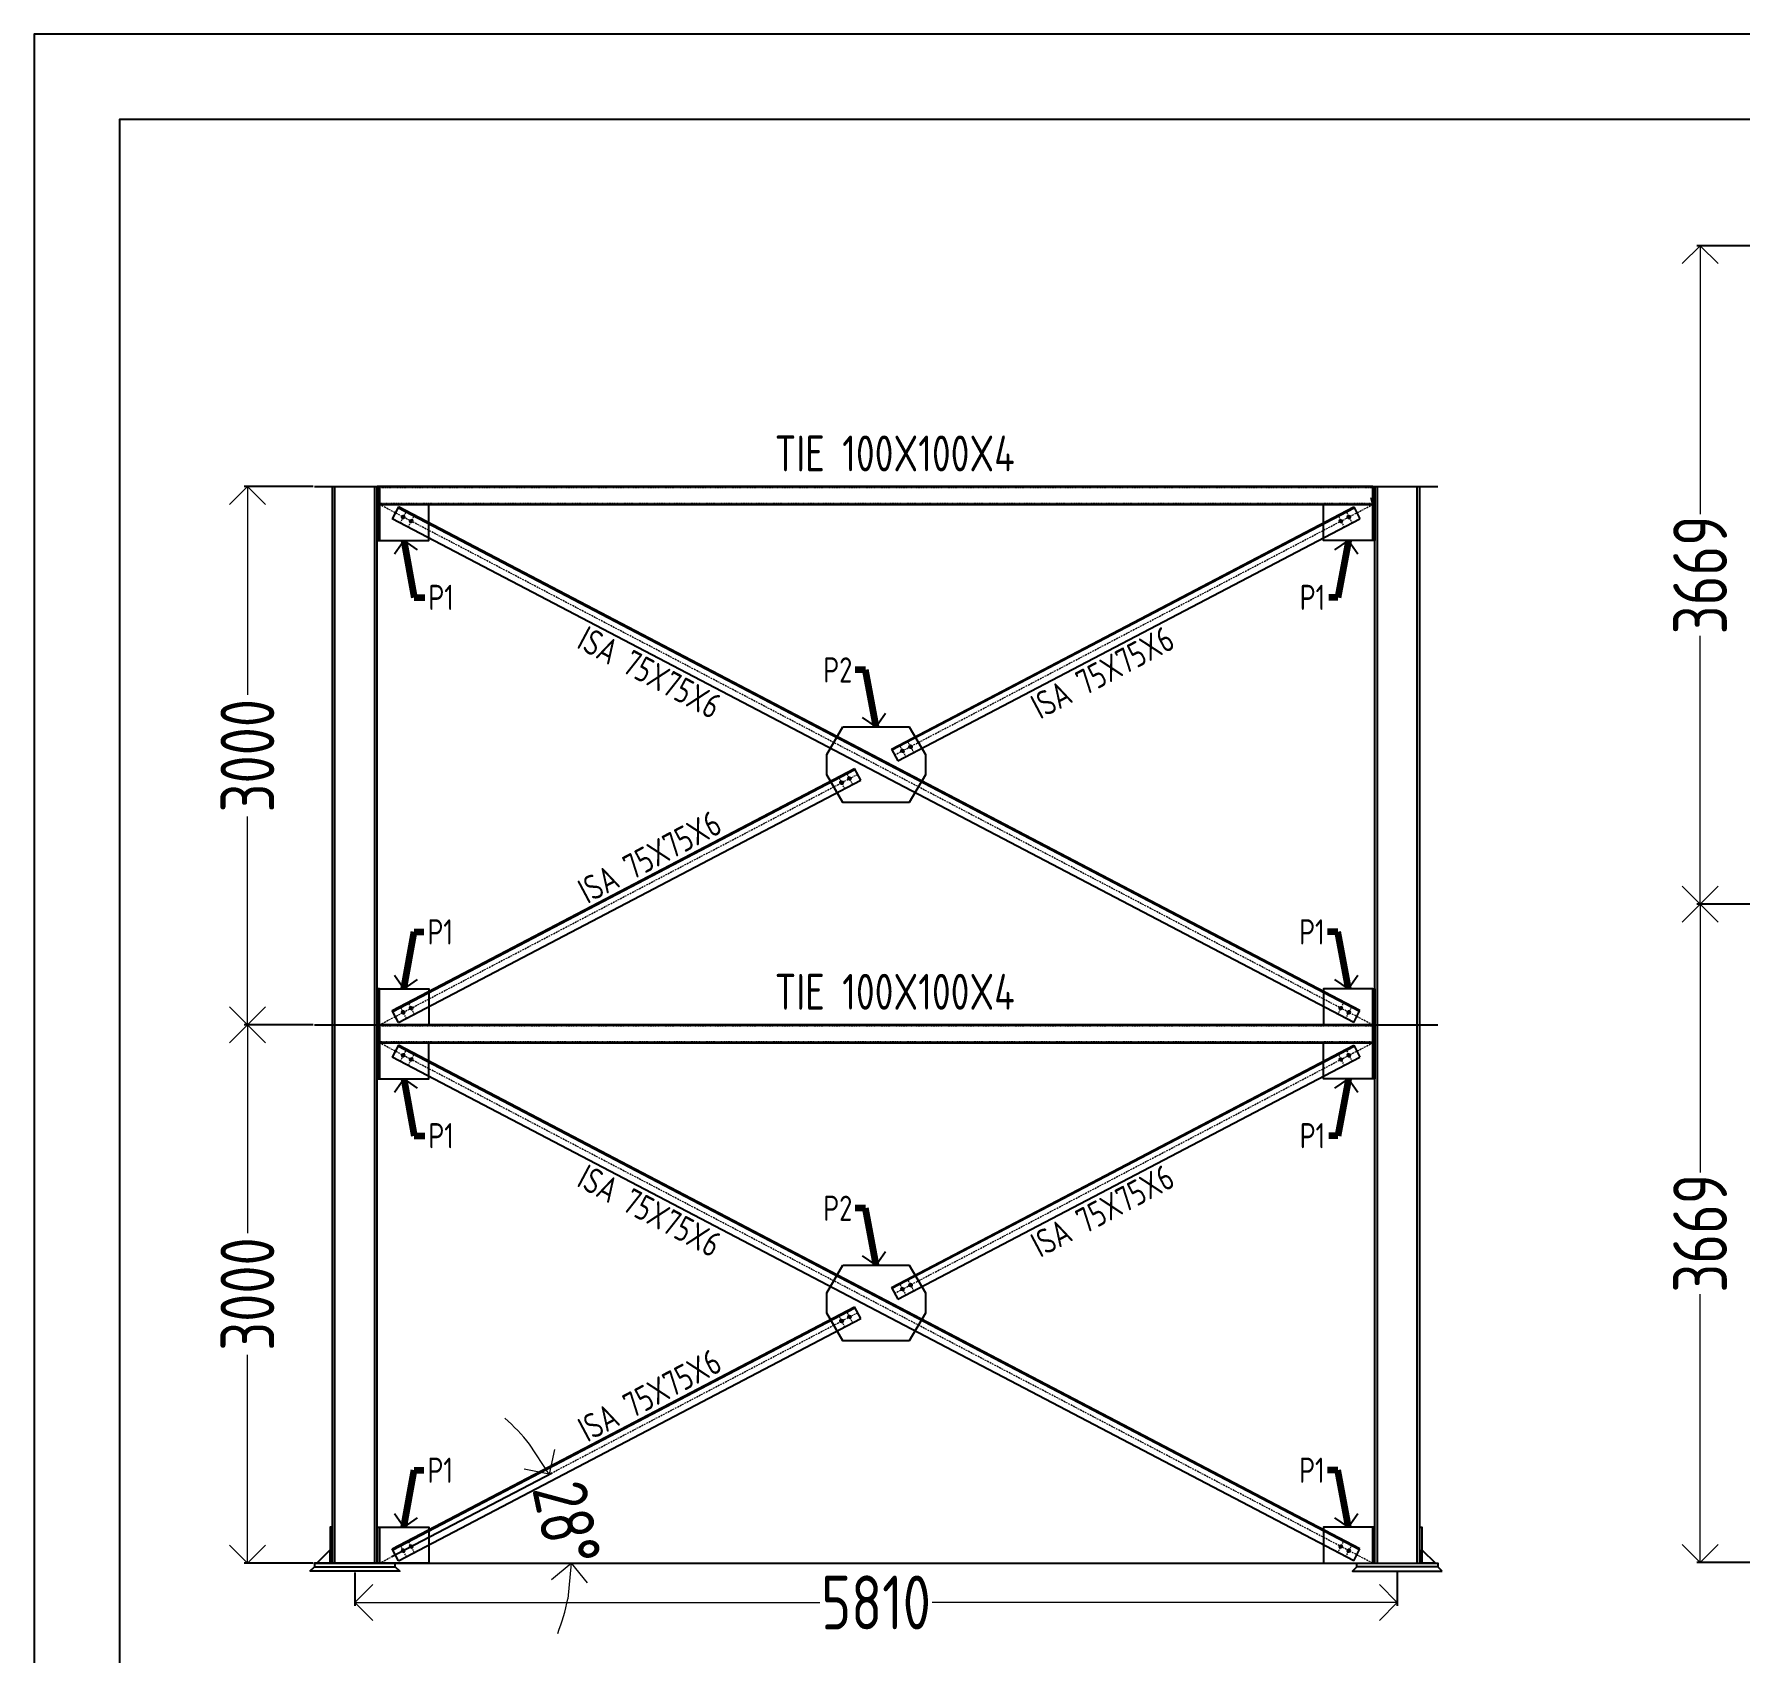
# Model space of a CAD drawing. Header units: millimetres. Extents: x 3470347 to 5996549, y -3470518 to 17149644.
# Drawn here: x 4722532 to 4732038, y 6609758 to 6618779 of the extents above; entities that cross this region are included whole.
import ezdxf

# ---------------------------------------------------------------- set-up
doc = ezdxf.new("R2010")
doc.units = ezdxf.units.MM
doc.header["$MEASUREMENT"] = 0
doc.header["$PDMODE"] = 35
doc.header["$PDSIZE"] = -5
doc.linetypes.add('DASHED2', pattern=[0.375, 0.25, -0.125])
doc.linetypes.add('HIDDEN', pattern=[0.375, 0.25, -0.125])
doc.layers.get('0').update_dxf_attribs({"linetype": 'CONTINUOUS', "lineweight": 25})
doc.layers.get('DEFPOINTS').update_dxf_attribs({"linetype": 'CONTINUOUS', "lineweight": 25})
doc.layers.add('lintel', color=2, linetype='CONTINUOUS')
for name, color, linetype, lineweight in [('rDIMension', 1, 'CONTINUOUS', 18), ('rPCC DASH', 9, 'HIDDEN', 15), ('rRCC 1', 3, 'CONTINUOUS', 25), ('SHEET', 7, 'CONTINUOUS', 15)]:
    doc.layers.add(name, color=color, linetype=linetype, lineweight=lineweight)
doc.styles.add('DIM', font='geniso.shx', dxfattribs={"width": 0.85})
doc.dimstyles.new('ST-100', dxfattribs={"dimscale": 100, "dimtxt": 7, "dimasz": 5, "dimexe": 0.18, "dimexo": 0.0625, "dimgap": 0.2, "dimtad": 0, "dimdec": 0, "dimzin": 0, "dimdsep": 46, "dimtxsty": 'DIM', "dimblk": 'OPEN90', "dimcen": 0.09, "dimclrd": 256, "dimclrt": 7, "dimadec": 0, "dimazin": 0, "dimtfac": 1, "dimtdec": 0, "dimtofl": 0, "dimtmove": 0, "dimatfit": 3, "dimldrblk": 'OPEN90', "dimfxl": 1, "dimtolj": 1, "dimtzin": 0, "dimlwd": -1, "dimarcsym": 0})

# ---------------------------------------------------------------- blocks, each defined once
blk = doc.blocks.new('_Open90')
at = {"color": 0, "linetype": 'ByBlock', "lineweight": -2}
for p, q in [((-0.5, 0.5), (0, 0)), ((0, 0), (-1, 0)), ((0, 0), (-0.5, -0.5))]:
    blk.add_line(p, q, dxfattribs=at)
blk = doc.blocks.new('*D1764')
at = {"layer": 'DEFPOINTS', "color": 0}
for p in [(4724094.2, 6613258.2), (4723720.7, 6610258.2), (4724094.2, 6610258.2)]:
    blk.add_point(p, dxfattribs=at)
at = {"layer": 'rDIMension', "color": 0, "linetype": 'ByBlock', "lineweight": -2, "ltscale": 0.5}
for p, q in [((4724088, 6613258.2), (4723702.7, 6613258.2)), ((4724088, 6610258.2), (4723702.7, 6610258.2))]:
    blk.add_line(p, q, dxfattribs=at)
at = {"layer": 'rDIMension', "linetype": 'ByBlock', "ltscale": 0.5}
for p, q in [((4723720.7, 6613058.2), (4723720.7, 6612097)), ((4723720.7, 6610458.2), (4723720.7, 6611419.3))]:
    blk.add_line(p, q, dxfattribs=at)
at = {"layer": 'rDIMension', "xscale": 200, "yscale": 200, "zscale": 200}
for p, rotation in [((4723720.7, 6613258.2), 90), ((4723720.7, 6610258.2), 270)]:
    blk.add_blockref('_Open90', p, dxfattribs=dict(at, rotation=rotation))
at = {"layer": 'rDIMension', "color": 7, "insert": (4723720.7, 6611758.2), "char_height": 300, "attachment_point": 5, "rotation": 90, "style": 'DIM'}
blk.add_mtext('\\A1;3000', dxfattribs=at)
blk = doc.blocks.new('*D1808')
at = {"layer": 'DEFPOINTS', "color": 0}
for p in [(4724094.2, 6616258.2), (4723720.7, 6613258.2), (4724094.2, 6613258.2)]:
    blk.add_point(p, dxfattribs=at)
at = {"layer": 'rDIMension', "color": 0, "linetype": 'ByBlock', "lineweight": -2, "ltscale": 0.5}
for p, q in [((4724088, 6616258.2), (4723702.7, 6616258.2)), ((4724088, 6613258.2), (4723702.7, 6613258.2))]:
    blk.add_line(p, q, dxfattribs=at)
at = {"layer": 'rDIMension', "linetype": 'ByBlock', "ltscale": 0.5}
for p, q in [((4723720.7, 6616058.2), (4723720.7, 6615097)), ((4723720.7, 6613458.2), (4723720.7, 6614419.3))]:
    blk.add_line(p, q, dxfattribs=at)
at = {"layer": 'rDIMension', "xscale": 200, "yscale": 200, "zscale": 200}
for p, rotation in [((4723720.7, 6616258.2), 90), ((4723720.7, 6613258.2), 270)]:
    blk.add_blockref('_Open90', p, dxfattribs=dict(at, rotation=rotation))
at = {"layer": 'rDIMension', "color": 7, "insert": (4723720.7, 6614758.2), "char_height": 300, "attachment_point": 5, "rotation": 90, "style": 'DIM'}
blk.add_mtext('\\A1;3000', dxfattribs=at)
blk = doc.blocks.new('*D1809')
at = {"layer": 'DEFPOINTS', "color": 0}
for p in [(4724319.2, 6610213.2), (4730129.2, 6610213.2), (4730129.2, 6610039.1)]:
    blk.add_point(p, dxfattribs=at)
at = {"layer": 'rDIMension', "color": 0, "linetype": 'ByBlock', "lineweight": -2, "ltscale": 0.5}
for p, q in [((4724319.2, 6610206.9), (4724319.2, 6610021.1)), ((4730129.2, 6610206.9), (4730129.2, 6610021.1))]:
    blk.add_line(p, q, dxfattribs=at)
at = {"layer": 'rDIMension', "linetype": 'ByBlock', "ltscale": 0.5}
for p, q in [((4724519.2, 6610039.1), (4726910.9, 6610039.1)), ((4729929.2, 6610039.1), (4727537.6, 6610039.1))]:
    blk.add_line(p, q, dxfattribs=at)
at = {"layer": 'rDIMension', "xscale": 200, "yscale": 200, "zscale": 200, "rotation": 180}
blk.add_blockref('_Open90', (4724319.2, 6610039.1), dxfattribs=at)
at = {"layer": 'rDIMension', "xscale": 200, "yscale": 200, "zscale": 200}
blk.add_blockref('_Open90', (4730129.2, 6610039.1), dxfattribs=at)
at = {"layer": 'rDIMension', "color": 7, "insert": (4727224.2, 6610039.1), "char_height": 300, "attachment_point": 5, "style": 'DIM'}
blk.add_mtext('\\A1;5810', dxfattribs=at)
blk = doc.blocks.new('*D1811')
at = {"layer": 'DEFPOINTS', "color": 0}
for p in [(4732190.2, 6613931.2), (4731816.7, 6610262.2), (4732190.2, 6610262.2)]:
    blk.add_point(p, dxfattribs=at)
at = {"layer": 'rDIMension', "color": 0, "linetype": 'ByBlock', "lineweight": -2, "ltscale": 0.5}
for p, q in [((4732183.9, 6613931.2), (4731798.7, 6613931.2)), ((4732183.9, 6610262.2), (4731798.7, 6610262.2))]:
    blk.add_line(p, q, dxfattribs=at)
at = {"layer": 'rDIMension', "linetype": 'ByBlock', "ltscale": 0.5}
for p, q in [((4731816.7, 6613731.2), (4731816.7, 6612435.9)), ((4731816.7, 6610462.2), (4731816.7, 6611757.4))]:
    blk.add_line(p, q, dxfattribs=at)
at = {"layer": 'rDIMension', "xscale": 200, "yscale": 200, "zscale": 200}
for p, rotation in [((4731816.7, 6613931.2), 90), ((4731816.7, 6610262.2), 270)]:
    blk.add_blockref('_Open90', p, dxfattribs=dict(at, rotation=rotation))
at = {"layer": 'rDIMension', "color": 7, "insert": (4731816.7, 6612096.7), "char_height": 300, "attachment_point": 5, "rotation": 90, "style": 'DIM'}
blk.add_mtext('\\A1;3669', dxfattribs=at)
blk = doc.blocks.new('*D1813')
at = {"layer": 'DEFPOINTS', "color": 0}
for p in [(4731816.7, 6617600.2), (4732190.2, 6617600.2), (4732190.2, 6613931.2)]:
    blk.add_point(p, dxfattribs=at)
at = {"layer": 'rDIMension', "color": 0, "linetype": 'ByBlock', "lineweight": -2, "ltscale": 0.5}
for p, q in [((4732183.9, 6617600.2), (4731798.7, 6617600.2)), ((4732183.9, 6613931.2), (4731798.7, 6613931.2))]:
    blk.add_line(p, q, dxfattribs=at)
at = {"layer": 'rDIMension', "linetype": 'ByBlock', "ltscale": 0.5}
for p, q in [((4731816.7, 6617400.2), (4731816.7, 6616104.9)), ((4731816.7, 6614131.2), (4731816.7, 6615426.4))]:
    blk.add_line(p, q, dxfattribs=at)
at = {"layer": 'rDIMension', "xscale": 200, "yscale": 200, "zscale": 200}
for p, rotation in [((4731816.7, 6617600.2), 90), ((4731816.7, 6613931.2), 270)]:
    blk.add_blockref('_Open90', p, dxfattribs=dict(at, rotation=rotation))
at = {"layer": 'rDIMension', "color": 7, "insert": (4731816.7, 6615765.7), "char_height": 300, "attachment_point": 5, "rotation": 90, "style": 'DIM'}
blk.add_mtext('\\A1;3669', dxfattribs=at)
blk = doc.blocks.new('*D1814')
at = {"layer": 'DEFPOINTS', "color": 0}
for p in [(4725469.4, 6610595.8), (4724456.2, 6610258.2), (4724520.6, 6610291.9), (4724559.2, 6610258.2)]:
    blk.add_point(p, dxfattribs=at)
at = {"layer": 'rDIMension', "color": 0, "linetype": 'ByBlock', "lineweight": -2, "ltscale": 0.5}
for p, q in [((4724526.1, 6610294.8), (4725418.2, 6610762.1)), ((4724565.5, 6610258.2), (4725542.2, 6610258.2))]:
    blk.add_line(p, q, dxfattribs=at)
at = {"layer": 'rDIMension', "linetype": 'ByBlock', "ltscale": 0.5}
for start, end in [(38.39328, 49.13903), (338.50849, 349.25425)]:
    blk.add_arc((4724456.2, 6610258.2), 1068, start, end, dxfattribs=at)
at = {"layer": 'rDIMension', "xscale": 200, "yscale": 200, "zscale": 200}
for p, rotation in [((4725402.3, 6610753.7), 303.0203997541597), ((4725524.2, 6610258.2), 84.62712251379521)]:
    blk.add_blockref('_Open90', p, dxfattribs=dict(at, rotation=rotation))
at = {"layer": 'rDIMension', "color": 7, "insert": (4725501, 6610479.7), "char_height": 300, "attachment_point": 5, "rotation": 281.97484, "style": 'DIM'}
blk.add_mtext('\\A1;28%%d', dxfattribs=at)

msp = doc.modelspace()

# ---------------------------------------------------------------- linework, layer by layer
at = {"color": 1}
for p, q in [((4724194.25, 6610258.15, 0), (4724194.25, 6616258.15, 0)), ((4724208.35, 6610258.15, 0), (4724208.35, 6616258.15, 0)), ((4724430.15, 6610258.15, 0), (4724430.15, 6616258.15, 0)), ((4724444.25, 6610258.15, 0), (4724444.25, 6616258.15, 0)), ((4730004.25, 6610258.15, 0), (4730004.25, 6616258.15, 0)), ((4730018.35, 6610258.15, 0), (4730018.35, 6616258.15, 0)), ((4730240.15, 6610258.15, 0), (4730240.15, 6616258.15, 0)), ((4730254.25, 6610258.15, 0), (4730254.25, 6616258.15, 0))]:
    msp.add_line(p, q, dxfattribs=at)
at = {"color": 192, "lineweight": 25}
msp.add_lwpolyline([(4722531.91, 6601107.19), (4747525.42, 6601107.19), (4747525.42, 6618779.39), (4722531.91, 6618779.39)], close=True, dxfattribs=at)
at = {"color": 8, "elevation": 0}
for points in [[(4724094.25, 6616258.15), (4730354.25, 6616258.15)], [(4724094.25, 6613258.15), (4730354.25, 6613258.15)], [(4724094.25, 6610258.15), (4730354.25, 6610258.15)]]:
    msp.add_lwpolyline(points, dxfattribs=at)
at = {"color": 6, "ltscale": 15, "elevation": 0}
for points in [[(4724456.25, 6616158.15), (4729992.25, 6616158.15), (4729992.25, 6616258.15), (4724456.25, 6616258.15)], [(4724456.25, 6613158.15), (4729992.25, 6613158.15), (4729992.25, 6613258.15), (4724456.25, 6613258.15)]]:
    msp.add_lwpolyline(points, close=True, dxfattribs=at)
at = {"color": 1, "linetype": 'DASHED2', "ltscale": 0.25, "elevation": 0}
for points in [[(4724456.25, 6616163.15), (4729992.25, 6616163.15), (4729992.25, 6616253.15), (4724456.25, 6616253.15)], [(4724456.25, 6613163.15), (4729992.25, 6613163.15), (4729992.25, 6613253.15), (4724456.25, 6613253.15)]]:
    msp.add_lwpolyline(points, close=True, dxfattribs=at)
at = {"color": 4, "elevation": 0}
for points in [[(4724194.25, 6610258.15), (4724194.25, 6610458.15), (4724182.25, 6610458.15), (4724182.25, 6610258.15)], [(4724444.25, 6610258.15), (4724444.25, 6610458.15), (4724456.25, 6610458.15), (4724456.25, 6610258.15)], [(4730004.25, 6610258.15), (4730004.25, 6610458.15), (4729992.25, 6610458.15), (4729992.25, 6610258.15)], [(4730254.25, 6610258.15), (4730254.25, 6610458.15), (4730266.25, 6610458.15), (4730266.25, 6610258.15)], [(4724182.25, 6610258.15), (4724182.25, 6610333.15), (4724107.25, 6610258.15)], [(4730266.25, 6610258.15), (4730266.25, 6610333.15), (4730341.25, 6610258.15)]]:
    msp.add_lwpolyline(points, close=True, dxfattribs=at)
at = {"color": 5, "elevation": 0}
for points in [[(4724094.25, 6610238.15), (4724544.25, 6610238.15), (4724544.25, 6610258.15), (4724094.25, 6610258.15), (4724094.25, 6610238.15)], [(4730354.25, 6610238.15), (4729904.25, 6610238.15), (4729904.25, 6610258.15), (4730354.25, 6610258.15), (4730354.25, 6610238.15)]]:
    msp.add_lwpolyline(points, dxfattribs=at)
at = {"color": 6, "elevation": 0}
for points in [[(4724069.25, 6610213.15), (4724094.25, 6610238.15), (4724544.25, 6610238.15), (4724569.25, 6610213.15)], [(4730379.25, 6610213.15), (4730354.25, 6610238.15), (4729904.25, 6610238.15), (4729879.25, 6610213.15)]]:
    msp.add_lwpolyline(points, close=True, dxfattribs=at)
at = {"layer": 'lintel', "color": 5, "linetype": 'ByBlock', "elevation": 0}
for points in [[(4724444.25, 6615958.15), (4724456.25, 6615958.15), (4724456.25, 6616258.15), (4724444.25, 6616258.15)], [(4730004.25, 6615958.15), (4729992.25, 6615958.15), (4729992.25, 6616258.15), (4730004.25, 6616258.15)], [(4724444.25, 6612958.15), (4724456.25, 6612958.15), (4724456.25, 6613458.15), (4724444.25, 6613458.15)], [(4730004.25, 6612958.15), (4729992.25, 6612958.15), (4729992.25, 6613458.15), (4730004.25, 6613458.15)]]:
    msp.add_lwpolyline(points, close=True, dxfattribs=at)
at = {"layer": 'lintel', "color": 220, "linetype": 'ByBlock', "elevation": 0}
for points in [[(4724731.25, 6616158.15), (4724456.25, 6616158.15), (4724456.25, 6615958.15), (4724731.25, 6615958.15)], [(4729717.25, 6616158.15), (4729992.25, 6616158.15), (4729992.25, 6615958.15), (4729717.25, 6615958.15)], [(4727039.25, 6614918.15), (4727409.25, 6614918.15), (4727499.25, 6614765.65), (4727499.25, 6614650.65), (4727409.25, 6614498.15), (4727039.25, 6614498.15), (4726949.25, 6614650.65), (4726949.25, 6614765.65)], [(4724731.25, 6613258.15), (4724456.25, 6613258.15), (4724456.25, 6613458.15), (4724731.25, 6613458.15)], [(4729717.25, 6613258.15), (4729992.25, 6613258.15), (4729992.25, 6613458.15), (4729717.25, 6613458.15)], [(4724731.25, 6613158.15), (4724456.25, 6613158.15), (4724456.25, 6612958.15), (4724731.25, 6612958.15)], [(4729717.25, 6613158.15), (4729992.25, 6613158.15), (4729992.25, 6612958.15), (4729717.25, 6612958.15)], [(4727039.25, 6611918.15), (4727409.25, 6611918.15), (4727499.25, 6611765.65), (4727499.25, 6611650.65), (4727409.25, 6611498.15), (4727039.25, 6611498.15), (4726949.25, 6611650.65), (4726949.25, 6611765.65)], [(4724731.25, 6610258.15), (4724456.25, 6610258.15), (4724456.25, 6610458.15), (4724731.25, 6610458.15)], [(4729717.25, 6610258.15), (4729992.25, 6610258.15), (4729992.25, 6610458.15), (4729717.25, 6610458.15)]]:
    msp.add_lwpolyline(points, close=True, dxfattribs=at)
at = {"layer": 'lintel', "color": 5, "linetype": 'ByBlock', "elevation": 0}
for points in [[(4724562.23, 6616144.97), (4724527.43, 6616078.53)], [(4729921.06, 6613337.77), (4724562.23, 6616144.97)], [(4727309.95, 6614795.38), (4729886.26, 6616144.97)], [(4729886.26, 6616144.97), (4729921.06, 6616078.53)], [(4730001.44, 6616121.8), (4729983.05, 6616194.51)], [(4729886.26, 6613271.34), (4724527.43, 6616078.53)], [(4729918.28, 6613332.46), (4724559.44, 6616139.65)], [(4727312.74, 6614790.07), (4729889.05, 6616139.65)], [(4727344.75, 6614728.95), (4729921.06, 6616078.53)], [(4727309.95, 6614795.38), (4727344.75, 6614728.95)], [(4724527.43, 6613337.77), (4727103.74, 6614687.36)], [(4724530.21, 6613332.46), (4727106.52, 6614682.04)], [(4724562.23, 6613271.34), (4727138.54, 6614620.92)], [(4727138.54, 6614620.92), (4727103.74, 6614687.36)], [(4724562.23, 6613271.34), (4724527.43, 6613337.77)], [(4729886.26, 6613271.34), (4729921.06, 6613337.77)], [(4724562.23, 6613144.97), (4724527.43, 6613078.53)], [(4729918.28, 6610332.46), (4724559.44, 6613139.65)], [(4729921.06, 6610337.77), (4724562.23, 6613144.97)], [(4727309.95, 6611795.38), (4729886.26, 6613144.97)], [(4727312.74, 6611790.07), (4729889.05, 6613139.65)], [(4729886.26, 6613144.97), (4729921.06, 6613078.53)], [(4729886.26, 6610271.34), (4724527.43, 6613078.53)], [(4727344.75, 6611728.95), (4729921.06, 6613078.53)], [(4727309.95, 6611795.38), (4727344.75, 6611728.95)], [(4724527.43, 6610337.77), (4727103.74, 6611687.36)], [(4724530.21, 6610332.46), (4727106.52, 6611682.04)], [(4727138.54, 6611620.92), (4727103.74, 6611687.36)], [(4724562.23, 6610271.34), (4727138.54, 6611620.92)], [(4724562.23, 6610271.34), (4724527.43, 6610337.77)], [(4729886.26, 6610271.34), (4729921.06, 6610337.77)]]:
    msp.add_lwpolyline(points, dxfattribs=at)
at = {"layer": 'rPCC DASH', "linetype": 'DASHED2', "ltscale": 40, "elevation": 0}
for points in [[(4729992.25, 6613258.15), (4724456.25, 6616158.15)], [(4727327.35, 6614762.16), (4729992.25, 6616158.15)], [(4724456.25, 6613258.15), (4727121.14, 6614654.14)], [(4729992.25, 6610258.15), (4724456.25, 6613158.15)], [(4727327.35, 6611762.16), (4729992.25, 6613158.15)], [(4724456.25, 6610258.15), (4727121.14, 6611654.14)]]:
    msp.add_lwpolyline(points, dxfattribs=at)
at = {"layer": 'rPCC DASH', "color": 8, "linetype": 'DASHED2', "ltscale": 30, "elevation": 0}
for points in [[(4724606.52, 6616121.77), (4724571.72, 6616055.33)], [(4724650.81, 6616098.56), (4724616.01, 6616032.13)], [(4729797.68, 6616098.56), (4729832.48, 6616032.13)], [(4729841.97, 6616121.77), (4729876.77, 6616055.33)], [(4727354.24, 6614818.58), (4727389.05, 6614752.15)], [(4727398.53, 6614841.79), (4727433.34, 6614775.35)], [(4727049.96, 6614574.52), (4727015.16, 6614640.95)], [(4727094.25, 6614597.72), (4727059.45, 6614664.16)], [(4724650.81, 6613317.74), (4724616.01, 6613384.18)], [(4729797.68, 6613317.74), (4729832.48, 6613384.18)], [(4724606.52, 6613294.54), (4724571.72, 6613360.97)], [(4729841.97, 6613294.54), (4729876.77, 6613360.97)], [(4724606.52, 6613121.77), (4724571.72, 6613055.33)], [(4729841.97, 6613121.77), (4729876.77, 6613055.33)], [(4724650.81, 6613098.56), (4724616.01, 6613032.13)], [(4729797.68, 6613098.56), (4729832.48, 6613032.13)], [(4727354.24, 6611818.58), (4727389.05, 6611752.15)], [(4727398.53, 6611841.79), (4727433.34, 6611775.35)], [(4727049.96, 6611574.52), (4727015.16, 6611640.95)], [(4727094.25, 6611597.72), (4727059.45, 6611664.16)], [(4724606.52, 6610294.54), (4724571.72, 6610360.97)], [(4724650.81, 6610317.74), (4724616.01, 6610384.18)], [(4729797.68, 6610317.74), (4729832.48, 6610384.18)], [(4729841.97, 6610294.54), (4729876.77, 6610360.97)]]:
    msp.add_lwpolyline(points, dxfattribs=at)
at = {"layer": 'rRCC 1', "color": 40, "true_color": 0xf8d731}
for centre in [(4724589.12, 6616088.55, 0), (4724633.41, 6616065.35, 0), (4729815.08, 6616065.35, 0), (4729859.37, 6616088.55, 0), (4727416.01, 6614808.43, 0), (4727371.72, 6614785.22, 0), (4727076.77, 6614631.08, 0), (4727032.48, 6614607.88, 0), (4724589.12, 6613327.76, 0), (4724633.41, 6613350.96, 0), (4729815.08, 6613350.96, 0), (4729859.37, 6613327.76, 0), (4724589.12, 6613088.55, 0), (4724633.41, 6613065.35, 0), (4729815.08, 6613065.35, 0), (4729859.37, 6613088.55, 0), (4727371.72, 6611785.22, 0), (4727416.01, 6611808.43, 0), (4727032.48, 6611607.88, 0), (4727076.77, 6611631.08, 0), (4724633.41, 6610350.96, 0), (4729815.08, 6610350.96, 0), (4724589.12, 6610327.76, 0), (4729859.37, 6610327.76, 0)]:
    msp.add_circle(centre, 8, dxfattribs=at)
at = {"layer": 'SHEET', "color": 220, "lineweight": 25}
msp.add_lwpolyline([(4723007.98, 6601582.36), (4747049.35, 6601582.36), (4747049.35, 6618304.21), (4723007.98, 6618304.21)], close=True, dxfattribs=at)

# ---------------------------------------------------------------- texts
at = {"layer": 'rRCC 1', "color": 7, "style": 'DIM'}
for s, insert, char_height, attachment_point in [('\\A1;TIE 100X100X4', (4727997.3, 6616442.58, 0), 200, 6), ('\\A1;P1', (4724729.27, 6615640.19, 0), 140.625, 4), ('\\A1;P1', (4729727.6, 6615640.19, 0), 140.625, 6), ('\\A1;P2', (4727091.79, 6615236.12, 0), 140.625, 6), ('\\A1;P1', (4724724.2, 6613776.12, 0), 140.625, 4), ('\\A1;P1', (4729724.29, 6613776.12, 0), 140.625, 6), ('\\A1;TIE 100X100X4', (4727997.3, 6613442.58, 0), 200, 6), ('\\A1;P1', (4724729.27, 6612640.19, 0), 140.625, 4), ('\\A1;P1', (4729727.6, 6612640.19, 0), 140.625, 6), ('\\A1;P2', (4727091.79, 6612236.12, 0), 140.625, 6), ('\\A1;P1', (4724724.2, 6610776.12, 0), 140.625, 4), ('\\A1;P1', (4729724.29, 6610776.12, 0), 140.625, 6)]:
    msp.add_mtext(s, dxfattribs=dict(at, insert=insert, char_height=char_height, attachment_point=attachment_point))
at = {"layer": 'rRCC 1', "color": 7, "char_height": 140.625, "attachment_point": 5, "style": 'DIM'}
for insert, rotation in [((4725962.38, 6615222.23, 0), 331.999443), ((4728486.12, 6615222.23, 0), 28.000557), ((4725962.38, 6614194.08, 0), 28.000557), ((4725962.38, 6612222.23, 0), 331.999443), ((4728486.12, 6612222.23, 0), 28.000557), ((4725962.38, 6611194.08, 0), 28.000557)]:
    msp.add_mtext('\\A1;ISA 75X75X6', dxfattribs=dict(at, insert=insert, rotation=rotation))

# ---------------------------------------------------------------- dimensions: what is measured, and where the dimension line sits
at = {"layer": 'rDIMension', "color": 7, "linetype": 'ByBlock', "ltscale": 0.5}
for base, p1, p2, angle, picture, middle in [((4731816.67, 6617600.15, 0), (4732190.2, 6613931.15, 0), (4732190.2, 6617600.15, 0), 270, '*D1813', (4731816.67, 6615765.65, 0)), ((4723720.72, 6613258.15, 0), (4724094.25, 6616258.15, 0), (4724094.25, 6613258.15, 0), 90, '*D1808', (4723720.72, 6614758.15, 0)), ((4731816.67, 6610262.15, 0), (4732190.2, 6613931.15, 0), (4732190.2, 6610262.15, 0), 90, '*D1811', (4731816.67, 6612096.65, 0)), ((4723720.72, 6610258.15, 0), (4724094.25, 6613258.15, 0), (4724094.25, 6610258.15, 0), 90, '*D1764', (4723720.72, 6611758.15, 0))]:
    dim = msp.add_linear_dim(base=base, p1=p1, p2=p2, angle=angle, dimstyle='ST-100', override={"dimtxt": 3, "dimasz": 2, "dimblk": 'Open90'}, dxfattribs=at)
    dim.commit()
    dim.dimension.update_dxf_attribs({"geometry": picture, "text_midpoint": middle})
dim = msp.add_angular_dim_3p(base=(4725469.41, 6610595.81, 0), center=(4724456.25, 6610258.15, 0), p1=(4724520.58, 6610291.85, 0), p2=(4724559.23, 6610258.15, 0), dimstyle='ST-100', override={"dimtxt": 3, "dimasz": 2, "dimblk": 'Open90'}, dxfattribs=at)
dim.commit()
dim.dimension.update_dxf_attribs({"geometry": '*D1814', "text_midpoint": (4725500.96, 6610479.73, 0), "dimtype": 165})
dim = msp.add_linear_dim(base=(4730129.25, 6610039.13, 0), p1=(4724319.25, 6610213.15, 0), p2=(4730129.25, 6610213.15, 0), dimstyle='ST-100', override={"dimtxt": 3, "dimasz": 2, "dimblk": 'Open90'}, dxfattribs=at)
dim.commit()
dim.dimension.update_dxf_attribs({"geometry": '*D1809', "text_midpoint": (4727224.25, 6610039.13, 0)})

# ---------------------------------------------------------------- leaders
at = {"layer": 'rRCC 1', "annotation_type": 0, "has_hookline": 1, "hookline_direction": 0, "text_width": 119.53}
for points in [[(4724591.75, 6615958.15, 0), (4724649.99, 6615640.19, 0), (4724709.27, 6615640.19, 0)], [(4724591.75, 6613458.15, 0), (4724649.99, 6613776.12, 0), (4724704.2, 6613776.12, 0)], [(4724591.75, 6612958.15, 0), (4724649.99, 6612640.19, 0), (4724709.27, 6612640.19, 0)], [(4724591.75, 6610458.15, 0), (4724649.99, 6610776.12, 0), (4724704.2, 6610776.12, 0)]]:
    msp.add_leader(points, dimstyle='ST-100', override={"dimasz": 1.3, "dimlwd": 65533}, dxfattribs=at)
at = {"layer": 'rRCC 1', "annotation_type": 0, "has_hookline": 1, "hookline_direction": 0, "text_width": 119.53, "horizontal_direction": (-1, 0, 0)}
for points in [[(4729856.75, 6615958.15, 0), (4729798.5, 6615640.19, 0), (4729747.6, 6615640.19, 0)], [(4727224.25, 6614918.15, 0), (4727166, 6615236.12, 0), (4727108.31, 6615236.12, 0)], [(4729856.75, 6613458.15, 0), (4729798.5, 6613776.12, 0), (4729740.81, 6613776.12, 0)], [(4729856.75, 6612958.15, 0), (4729798.5, 6612640.19, 0), (4729747.6, 6612640.19, 0)], [(4727224.25, 6611918.15, 0), (4727166, 6612236.12, 0), (4727108.31, 6612236.12, 0)], [(4729856.75, 6610458.15, 0), (4729798.5, 6610776.12, 0), (4729740.81, 6610776.12, 0)]]:
    msp.add_leader(points, dimstyle='ST-100', override={"dimasz": 1.3, "dimlwd": 65533}, dxfattribs=at)

doc.saveas('drawing.dxf')
